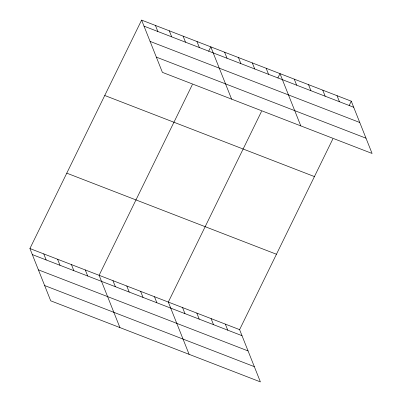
<?xml version="1.0" encoding="UTF-8"?>
<svg xmlns="http://www.w3.org/2000/svg" width="402" height="402" viewBox="0 0 402 402"><rect width="100%" height="100%" fill="white"/><g stroke="black" fill="none" stroke-linecap="round" stroke-linejoin="round"><path stroke-width="0.6" d="M29.919 248.542L239.597 329.635L260.395 381.9L50.717 300.812L29.919 248.542L141.605 20.1L351.283 101.188L372.081 153.458L162.403 72.365L141.605 20.1M192.372 84.551L99.113 275.305L119.912 327.57M208.663 51.23L210.799 46.858L231.597 99.128M261.566 111.314L168.307 302.063L189.106 354.328M277.857 77.988L279.993 73.621L300.791 125.886M239.597 329.635L332.856 138.886M349.147 105.56L351.283 101.188M144.011 26.145L353.69 107.239M150.082 41.401L359.76 122.489M156.333 57.114L366.016 138.203M104.746 95.485L314.429 176.578M66.772 173.156L276.455 254.25M32.321 254.592L242.004 335.68M38.391 269.842L248.074 350.931M44.647 285.556L254.325 366.649M337.027 95.676L339.434 101.721M322.766 90.164L325.173 96.209M308.51 84.646L310.917 90.696M294.249 79.134L296.656 85.179M266.154 68.27L268.561 74.315M252.315 62.918L254.722 68.963M238.476 57.566L240.883 63.611M224.638 52.21L227.045 58.26M196.96 41.506L199.367 47.557M183.121 36.155L185.528 42.2M169.282 30.803L171.689 36.848M155.443 25.452L157.85 31.497M225.336 324.118L227.743 330.168M211.08 318.605L213.487 324.65M196.819 313.093L199.226 319.138M182.563 307.575L184.97 313.625M154.468 296.711L156.87 302.756M140.63 291.36L143.032 297.405M126.791 286.008L129.193 292.053M112.952 280.656L115.354 286.701M85.274 269.953L87.676 275.998M71.435 264.601L73.837 270.647M57.597 259.245L59.998 265.295M43.758 253.893L46.16 259.943"/></g></svg>
